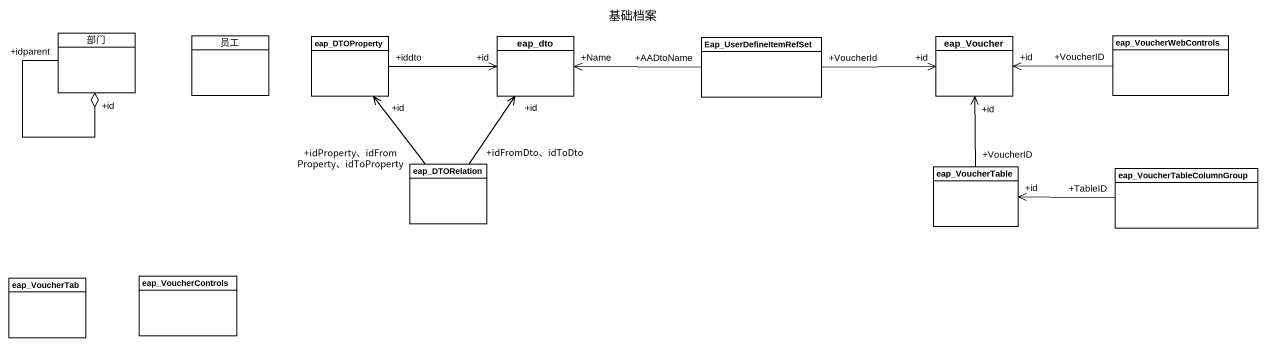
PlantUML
@startuml
title 基础档案
hide circle
hide empty members
class 部门
class 员工
class eap_DTOProperty
class eap_dto
class Eap_UserDefineItemRefSet
class eap_Voucher
class eap_VoucherWebControls
class eap_DTORelation
class eap_VoucherTable
class eap_VoucherTableColumnGroup
class eap_VoucherTab
class eap_VoucherControls
部门 "+idparent" --o "+id" 部门
eap_DTOProperty "+iddto" -right-> "+id" eap_dto
Eap_UserDefineItemRefSet "+AADtoName" -left-> "+Name" eap_dto
Eap_UserDefineItemRefSet "+VoucherId" -right-> "+id" eap_Voucher
eap_VoucherWebControls "+VoucherID" -left-> "+id" eap_Voucher
eap_DTORelation "+idProperty、idFromProperty、idToProperty" -up-> "+id" eap_DTOProperty
eap_DTORelation "+idFromDto、idToDto" -up-> "+id" eap_dto
eap_VoucherTable "+VoucherID" -up-> "+id" eap_Voucher
eap_VoucherTableColumnGroup "+TableID" -left-> "+id" eap_VoucherTable
@enduml
